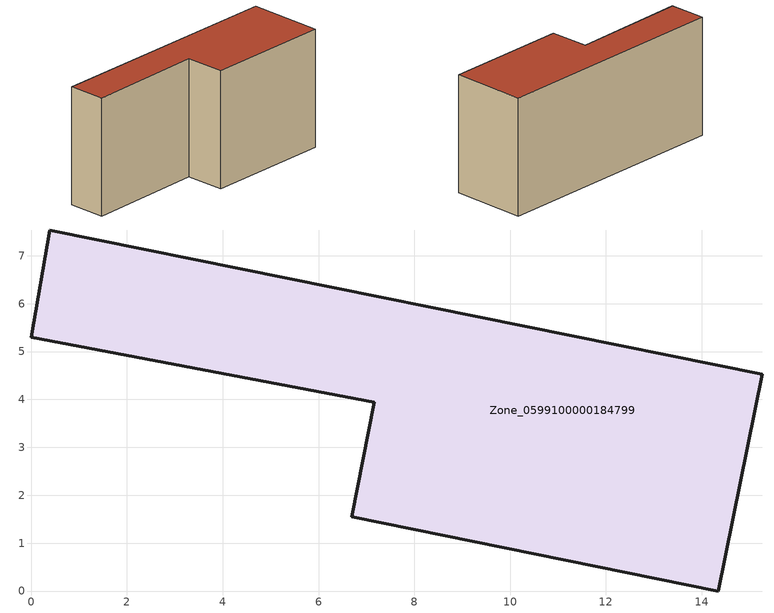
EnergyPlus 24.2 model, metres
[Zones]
Zone_0599100000184799
 floor ground (C_G): 0.39,7.54 15.27,4.53 14.35,0 6.69,1.55 7.16,3.94 0,5.3 z0
 wall outside (C_F): 15.27,4.53 0.39,7.54 0,5.3 7.16,3.94 6.69,1.55 14.35,0 15.27,4.53 z0:7.31
 roof outside (C_R): 14.35,0 15.27,4.53 0.39,7.54 0,5.3 7.16,3.94 6.69,1.55 z7.31
[BUILDING]
Pand.0599100000184799: North Axis=0; Terrain=City; Loads Convergence Tolerance Value=0.04; Temperature Convergence Tolerance Value=0.4; Solar Distribution=FullExterior; Maximum Number of Warmup Days=25; Minimum Number of Warmup Days=1
[Site:Location]
Rotterdam.The.Hague.AP_ZH_NLD Design_Conditions: Latitude=51.96; Longitude=4.45; Time Zone=1; Elevation=-4.5
[SITE:GROUNDTEMPERATURE:BUILDINGSURFACE]
18, 18, 18, 18, 18, 18, 18, 18, 18, 18, 18, 18
[MATERIAL] Thermal Absorptance=0.9; Solar Absorptance=0.7; Visible Absorptance=0.7
Name | Roughness | Thickness | Conductivity | Density | Specific Heat
G.TI.1946 | MediumSmooth | 0.15 | 1 | 540 | 1210
F.TI.1946 | Rough | 0.3 | 0.857143 | 1920 | 840
R.TI.1946 | MediumRough | 0.2 | 0.1 | 1500 | 1000
[CONSTRUCTION]
C_G: G.TI.1946
C_F: F.TI.1946
C_R: R.TI.1946
[ZONE]
Zone_0599100000184799: Type=1; Multiplier=1; Ceiling Height=Autocalculate; Volume=Autocalculate; Floor Area=autocalculate; Part of Total Floor Area=Yes
[ZONEINFILTRATION:DESIGNFLOWRATE]
Infil_Zone_0599100000184799: Zone or ZoneList or Space or SpaceList=Zone_0599100000184799; Schedule=AlwaysOn; Design Flow Rate Calculation Method=Flow/Area; Flow Rate per Floor Area=0.003; Constant Term Coefficient=1; Temperature Term Coefficient=0; Velocity Term Coefficient=0; Velocity Squared Term Coefficient=0
[HVACTEMPLATE:ZONE:IDEALLOADSAIRSYSTEM]
Zone_0599100000184799: Maximum Heating Supply Air Temperature=50; Minimum Cooling Supply Air Temperature=13; Maximum Heating Supply Air Humidity Ratio=0.0156; Minimum Cooling Supply Air Humidity Ratio=0.0077; Heating Limit=NoLimit; Cooling Limit=NoLimit; Dehumidification Control Type=ConstantSensibleHeatRatio; Cooling Sensible Heat Ratio=0.7; Dehumidification Setpoint=60; Humidification Control Type=None; Humidification Setpoint=30; Outdoor Air Method=None; Outdoor Air Flow Rate per Person=0.00944; Outdoor Air Flow Rate per Zone Floor Area=0; Outdoor Air Flow Rate per Zone=0; Demand Controlled Ventilation Type=None; Outdoor Air Economizer Type=NoEconomizer; Heat Recovery Type=None; Sensible Heat Recovery Effectiveness=0.7; Latent Heat Recovery Effectiveness=0.65
[ZONECONTROL:THERMOSTAT]
ThermostatControl_Zone_0599100000184799: Zone or ZoneList=Zone_0599100000184799; Control Type Schedule=DualSetpointControlType; Control 1=Thermostat_Zone_0599100000184799; Temperature Difference Between Cutout And Setpoint=0
[THERMOSTATSETPOINT:DUALSETPOINT]
Thermostat_Zone_0599100000184799: Heating Setpoint Temperature Schedule=HeatingSetpoint_Zone_0599100000184799; Cooling Setpoint Temperature Schedule=CoolingSetpoint_Zone_0599100000184799
[SCHEDULE:COMPACT]
HeatingSetpoint_Zone_0599100000184799: Through: 12/31, For: AllDays, Until: 24:00, 21
CoolingSetpoint_Zone_0599100000184799: Through: 12/31, For: AllDays, Until: 24:00, 24
DualSetpointControlType: Through: 12/31, For: AllDays, Until: 24:00, 4
AlwaysOn: Through: 12/31, For: AllDays, Until: 24:00, 1
